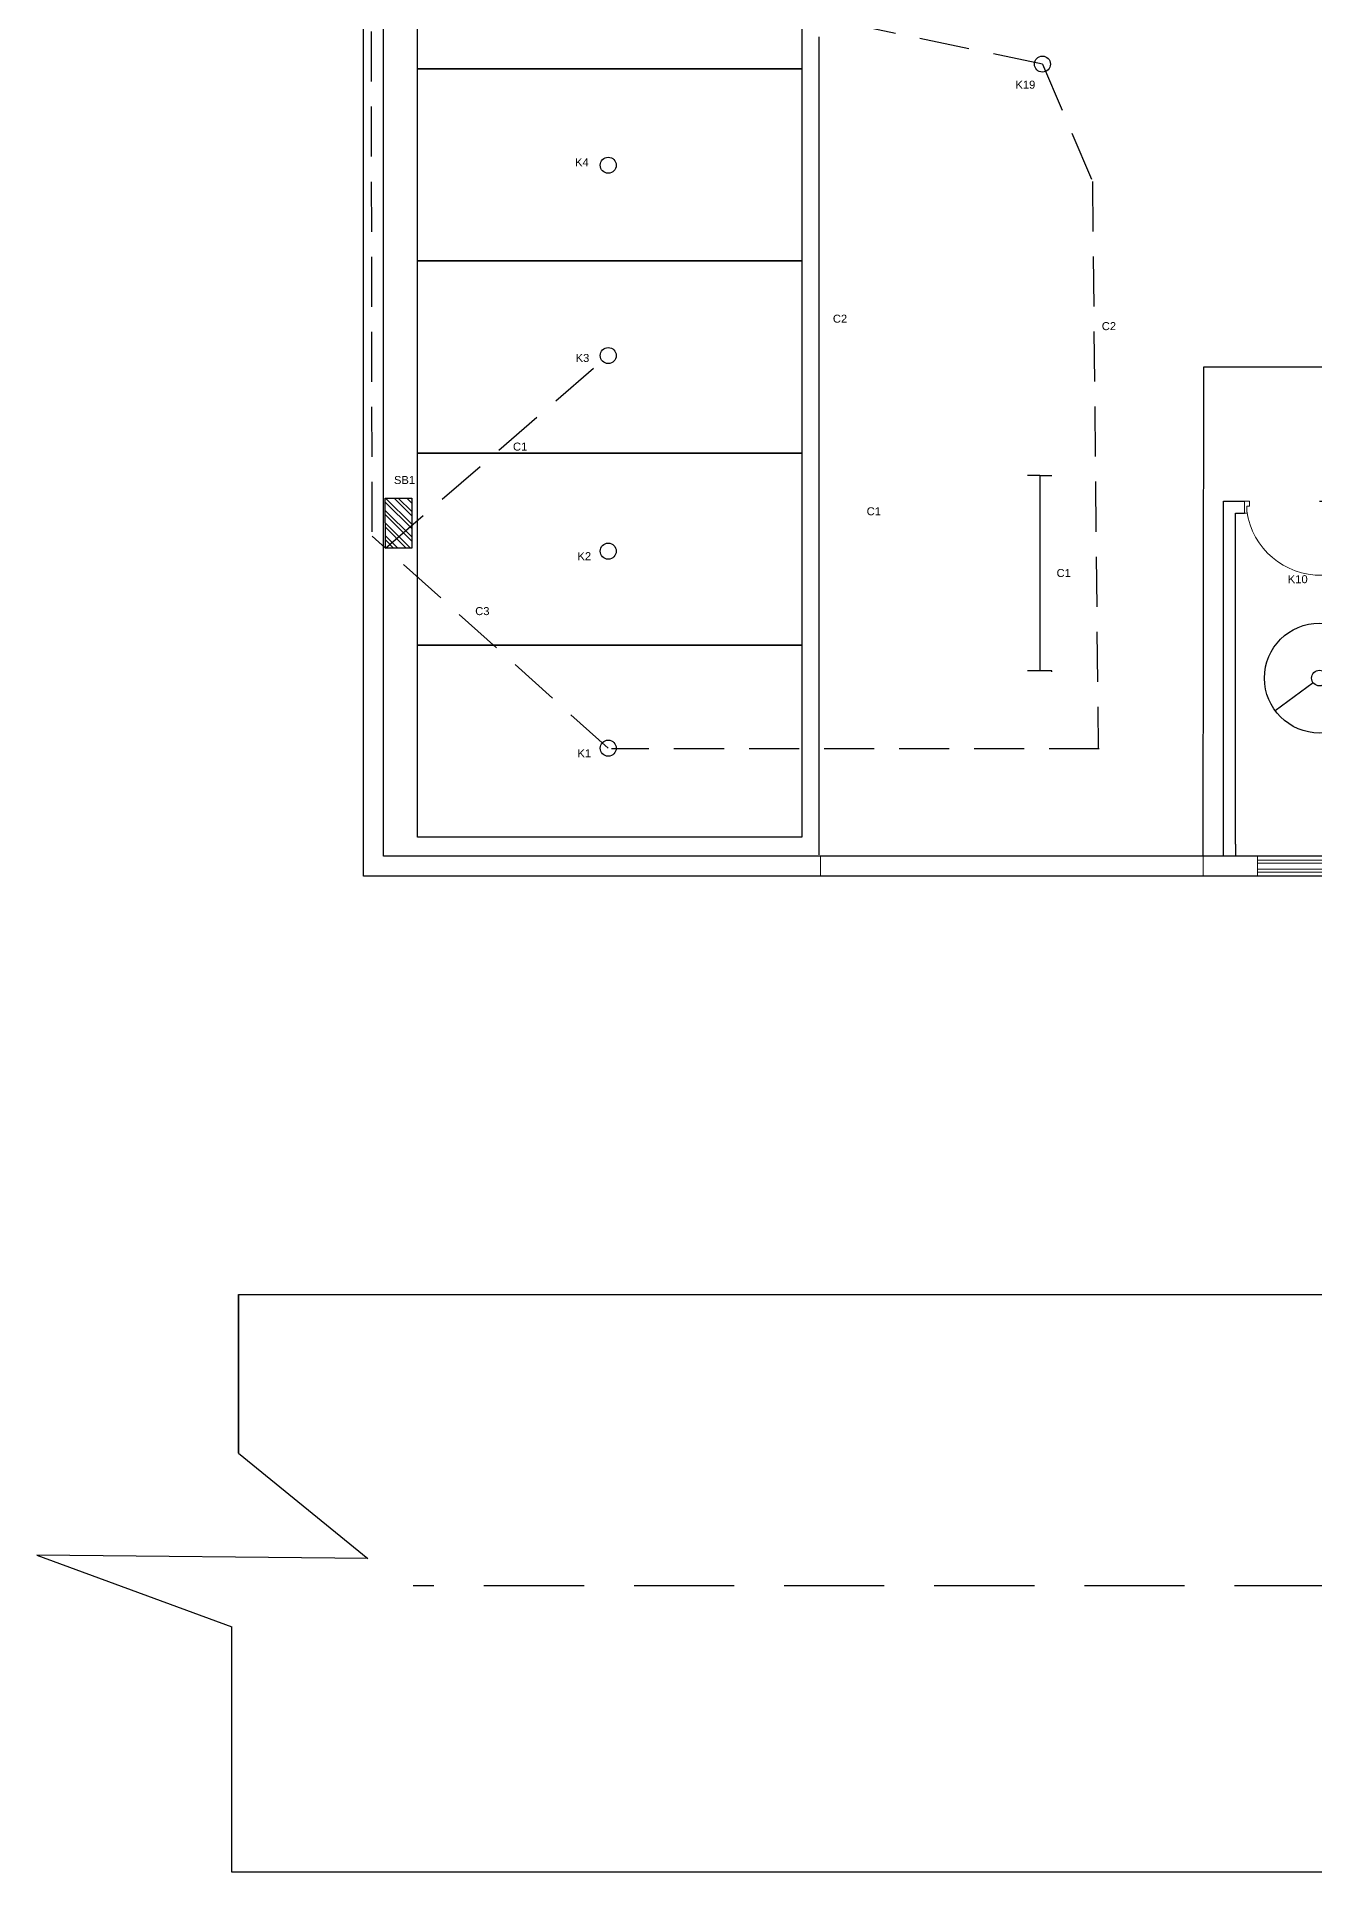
# Model space of a CAD drawing. Header units: millimetres. Extents: x 2433 to 8130, y 439 to 3000.
# Drawn here: x 5021 to 5660, y 439 to 1356 of the extents above; entities that cross this region are included whole.
import ezdxf

# ---------------------------------------------------------------- set-up
doc = ezdxf.new("R2010")
doc.units = ezdxf.units.MM
doc.header["$LTSCALE"] = 100
for name, pattern in [('ACAD_ISO02W100', [15, 12, -3]), ('DASHED', [0.75, 0.5, -0.25]), ('HIDDEN', [0.375, 0.25, -0.125])]:
    doc.linetypes.add(name, pattern=pattern)
for name, color, linetype in [('conduit', 7, 'HIDDEN'), ('fittinglabel', 7, 'Continuous'), ('fittinglabels', 7, 'Continuous'), ('fittings', 7, 'Continuous'), ('road', 7, 'ACAD_ISO02W100')]:
    doc.layers.add(name, color=color, linetype=linetype)
doc.layers.add('doors', color=6, linetype='Continuous', lineweight=20)
doc.layers.add('windows', color=2, linetype='Continuous', lineweight=20)
doc.styles.get("Standard").update_dxf_attribs({"font": 'arial.ttf'})

msp = doc.modelspace()

# ---------------------------------------------------------------- hatches: boundary and pattern name
at = {"layer": 'fittings'}
h = msp.add_hatch(dxfattribs=at)
h.set_pattern_fill('ANSI32', color=256, scale=0.468168, angle=-89.856838)
h.set_pattern_definition([(315.14316, (4676.1207, 2504.4125), (3.145311, 3.161069), []), (315.14316, (4676.126, 2502.3104), (3.145311, 3.161069), [])])
h.paths.add_polyline_path([(5208.624, 1125.746), (5195.396, 1125.713), (5195.458, 1100.763), (5208.686, 1100.796)])

# ---------------------------------------------------------------- linework, layer by layer
for p, q in [((5412.142, 947.533), (5412.142, 1356.373)), ((5604.142, 946.749), (5604.355, 1191.334)), ((5604.355, 1191.334), (5737.485, 1191.334)), ((5412.142, 947.533), (5412.142, 947.533)), ((5412.142, 947.533), (5412.142, 947.533)), ((5620.142, 952.74), (5620.142, 946.74)), ((5118.755, 553.846), (5118.755, 561.662))]:
    msp.add_line(p, q)
at = {"linetype": 'Continuous'}
for p, q in [((5122.121, 727.648), (5122.121, 648.374)), ((5122.121, 648.374), (5186.761, 595.8)), ((5186.761, 595.8), (5021.24, 597.542)), ((5021.24, 597.542), (5118.755, 561.662))]:
    msp.add_line(p, q, dxfattribs=at)
for points in [[(6881.62, 2313.031), (6881.62, 936.749), (5184.527, 936.749), (5184.527, 2313.031)], [(6748.978, 946.749), (5194.527, 946.749), (5194.527, 1922.617)], [(5122.121, 648.374), (5122.121, 727.738), (6994.35, 727.738)], [(7018.756, 553.846), (7018.756, 438.972), (5118.755, 438.972), (5118.755, 553.846)]]:
    msp.add_lwpolyline(points)
for points in [[(5403.538, 1340.313), (5211.538, 1340.313), (5211.538, 1436.313), (5403.538, 1436.313)], [(5403.538, 1244.313), (5211.538, 1244.313), (5211.538, 1340.313), (5403.538, 1340.313)], [(5403.538, 1148.313), (5211.538, 1148.313), (5211.538, 1244.313), (5403.538, 1244.313)], [(5403.538, 1052.313), (5211.538, 1052.313), (5211.538, 1148.313), (5403.538, 1148.313)], [(5403.538, 956.313), (5211.538, 956.313), (5211.538, 1052.313), (5403.538, 1052.313)]]:
    msp.add_lwpolyline(points, close=True)
for points in [[(5662.229, 1124.186), (5713.426, 1124.186), (5713.426, 946.74), (5614.142, 946.74), (5614.142, 1124.186), (5624.709, 1124.186)], [(5620.142, 952.74), (5620.142, 1118.186), (5624.709, 1118.186)]]:
    msp.add_lwpolyline(points, dxfattribs=at)
at = {"layer": 'conduit'}
for p, q in [((5188.815, 1108.924), (5187.85, 1828.171)), ((5523.746, 1342.699), (5306.798, 1387.923)), ((5523.746, 1342.699), (5548.727, 1283.985)), ((5548.727, 1283.985), (5551.563, 1000.475)), ((5195.458, 1100.763), (5306.798, 1197.01)), ((5195.458, 1100.763), (5188.818, 1106.725)), ((5306.798, 1000.792), (5195.458, 1100.763)), ((5552.158, 1000.475), (5308.483, 1000.475))]:
    msp.add_line(p, q, dxfattribs=at)
at = {"layer": 'doors', "color": 215, "true_color": 0xa953a0}
for p, q in [((5624.709, 1118.178), (5624.709, 1124.186)), ((5627.209, 1124.186), (5624.709, 1124.186)), ((5625.959, 1119.186), (5625.959, 1121.686)), ((5625.959, 1121.686), (5627.209, 1121.686)), ((5627.209, 1121.686), (5627.209, 1124.186)), ((5624.709, 1118.18), (5626.112, 1118.178))]:
    msp.add_line(p, q, dxfattribs=at)
at = {"layer": 'doors', "color": 31, "true_color": 0xfecc66}
for p, q in [((5412.882, 946.885), (5412.882, 936.885)), ((5604.019, 946.885), (5604.019, 936.885))]:
    msp.add_line(p, q, dxfattribs=at)
at = {"layer": 'doors', "color": 2}
for p, q in [((5412.882, 946.749), (5604.019, 946.749)), ((5412.882, 936.885), (5604.019, 936.885))]:
    msp.add_line(p, q, dxfattribs=at)
at = {"layer": 'doors', "color": 215, "true_color": 0xa953a0}
msp.add_arc((5662.629, 1124.248), 37.018, 187.858904, 271.314978, dxfattribs=at)
at = {"layer": 'fittings'}
for p, q in [((5522.431, 1137.106), (5516.355, 1137.106)), ((5522.431, 1137.106), (5522.431, 1039.428)), ((5522.431, 1137.106), (5528.389, 1137.106)), ((5528.448, 1039.428), (5516.355, 1039.428)), ((5528.448, 1039.428), (5522.431, 1039.428)), ((5528.448, 1039.015), (5528.448, 1039.428)), ((5659.044, 1033.511), (5640.109, 1019.474))]:
    msp.add_line(p, q, dxfattribs=at)
msp.add_lwpolyline([(5208.624, 1125.746), (5208.686, 1100.796), (5195.458, 1100.763), (5195.396, 1125.713)], close=True, dxfattribs=at)
for centre, radius in [((5523.746, 1342.699), 4.013), ((5306.798, 1292.148), 4.013), ((5306.798, 1197.01), 4.013), ((5306.798, 1099.266), 4.013), ((5662.179, 1035.835), 27.473), ((5662.179, 1035.835), 3.903), ((5306.798, 1000.792), 4.013)]:
    msp.add_circle(centre, radius, dxfattribs=at)
at = {"layer": 'road', "linetype": 'DASHED'}
msp.add_line((6869.709, 582.078), (5209.258, 582.078), dxfattribs=at)
at = {"layer": 'windows', "color": 31, "true_color": 0xfecc66}
msp.add_line((5631.295, 946.885), (5631.295, 936.885), dxfattribs=at)
for points in [[(5698.017, 944.885), (5631.295, 944.885)], [(5698.017, 943.385), (5631.295, 943.385)], [(5698.017, 940.385), (5631.295, 940.385)], [(5698.017, 938.885), (5631.295, 938.885)]]:
    msp.add_lwpolyline(points, dxfattribs=at)

# ---------------------------------------------------------------- texts
at = {"layer": 'fittinglabel', "char_height": 4, "attachment_point": 1}
for s, width, insert in [('K19', 17.88392, (5510.255, 1334.398)), ('K4', 8.29874, (5290.219, 1295.605)), ('K3', 16.29262, (5290.505, 1197.816)), ('SB1', 21.50894, (5199.74, 1136.806)), ('K2', 6.30248, (5291.426, 1098.739)), ('C1', 21.15745, (5530.823, 1090.349)), ('K10', 17.14307, (5646.336, 1087.24)), ('K1', 14.11921, (5291.408, 1000.212))]:
    msp.add_mtext_dynamic_manual_height_columns(s, width=width, gutter_width=20, heights=[0], dxfattribs=dict(at, insert=insert))
at = {"layer": 'fittinglabels', "char_height": 4, "attachment_point": 1}
for s, insert in [('C2', (5419.044, 1217.451)), ('C2', (5553.399, 1213.728)), ('C1', (5259.203, 1153.518)), ('C1', (5435.929, 1121.178)), ('C3', (5240.335, 1071.297))]:
    msp.add_mtext_dynamic_manual_height_columns(s, width=18.95997, gutter_width=22.662, heights=[0], dxfattribs=dict(at, insert=insert))

doc.saveas('drawing.dxf')
